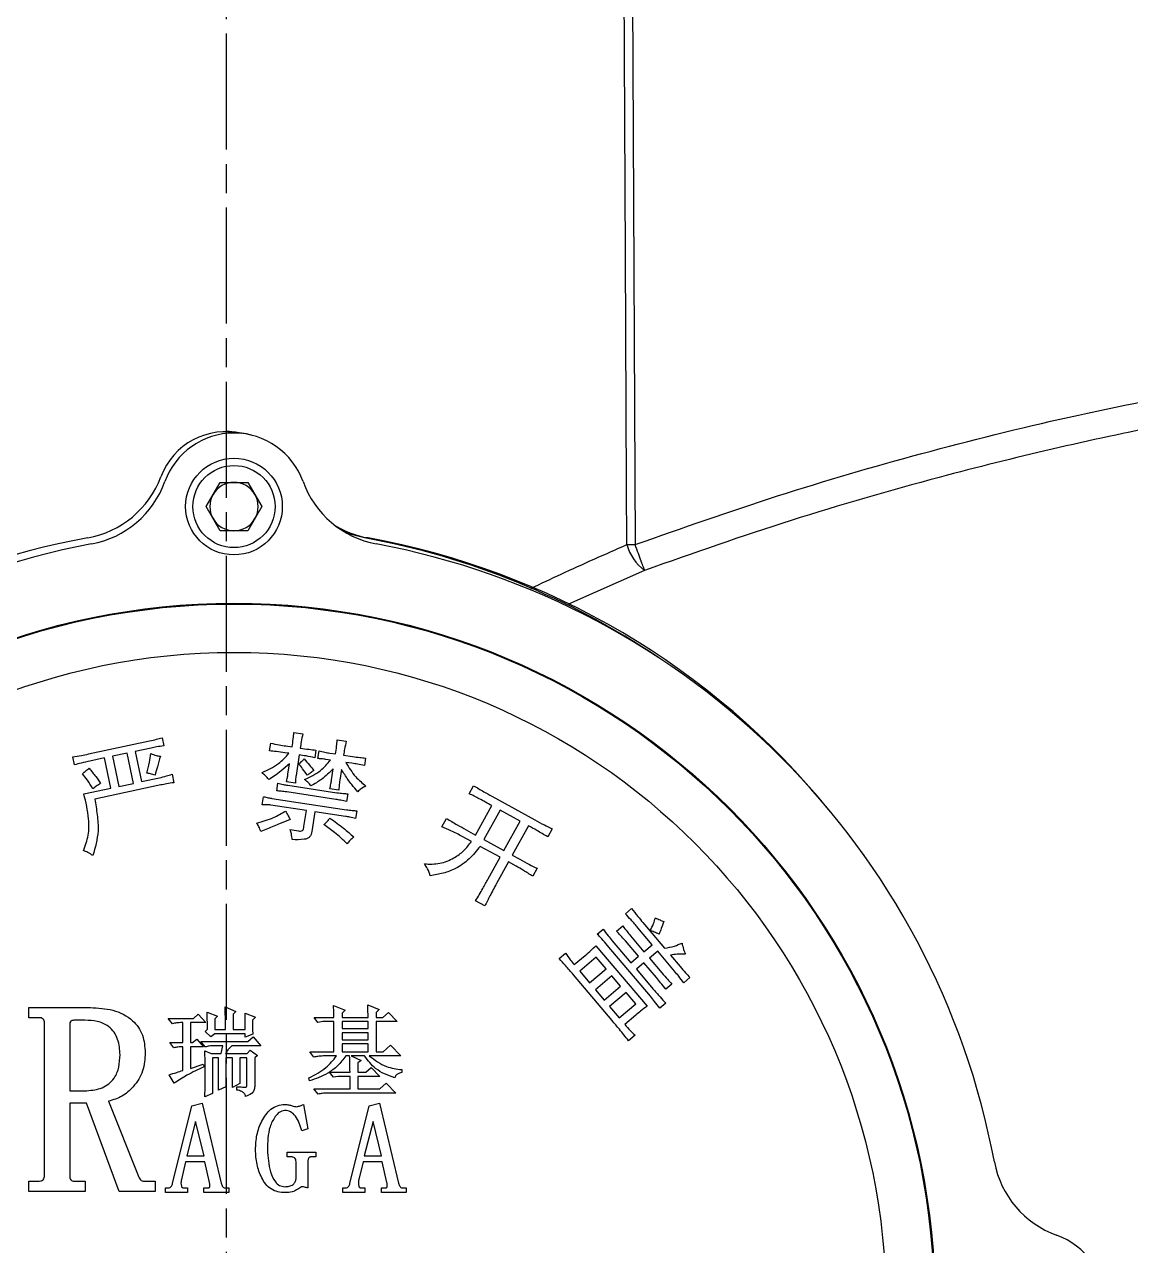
# Model space of a CAD drawing. Header units: millimetres. Extents: x 1756 to 4801, y 514 to 2668.
# Drawn here: x 4013.6 to 4128, y 2252.1 to 2378.4 of the extents above; entities that cross this region are included whole.
import ezdxf

# ---------------------------------------------------------------- set-up
doc = ezdxf.new("R2010")
doc.units = ezdxf.units.MM
doc.linetypes.add('AM_ISO08W050', pattern=[18, 12, -1.5, 3, -1.5])
doc.layers.add('AM_7', color=4, linetype='AM_ISO08W050', lineweight=25)

msp = doc.modelspace()

# ---------------------------------------------------------------- linework, layer by layer
at = {"color": 7, "linetype": 'Continuous', "lineweight": 25}
for p, q in [((4076.403, 2403.293), (4076.78, 2324.639)), ((4034.848, 2336.318), (4034.478, 2336.318)), ((4032.408, 2328.573), (4033.852, 2331.073)), ((4033.852, 2331.073), (4036.738, 2331.073)), ((4036.738, 2331.073), (4038.182, 2328.573)), ((4033.852, 2326.073), (4032.408, 2328.573)), ((4038.182, 2328.573), (4036.738, 2326.073)), ((4036.738, 2326.073), (4033.852, 2326.073)), ((4049.16, 2325.328), (4048.79, 2325.328)), ((4075.922, 2324.639), (4076.78, 2324.639)), ((4077.763, 2321.977), (4069.875, 2318.482)), ((4041.486, 2305.207), (4042.413, 2305.067)), ((4020.238, 2302.986), (4026.575, 2304.334)), ((4026.732, 2303.599), (4025.079, 2303.248)), ((4027.852, 2304.651), (4028.027, 2303.825)), ((4038.97, 2303.311), (4039.09, 2304.1)), ((4040.658, 2303.814), (4041.308, 2303.717)), ((4045.969, 2304.434), (4046.896, 2304.294)), ((4018.797, 2301.863), (4018.622, 2302.69)), ((4021.91, 2302.574), (4020.396, 2302.251)), ((4022.574, 2299.451), (4021.91, 2302.574)), ((4024.253, 2303.071), (4022.737, 2302.749)), ((4022.737, 2302.749), (4023.4, 2299.626)), ((4024.917, 2299.949), (4024.253, 2303.071)), ((4025.079, 2303.248), (4025.743, 2300.125)), ((4040.97, 2303.057), (4040.552, 2303.119)), ((4042.036, 2302.896), (4041.713, 2300.763)), ((4043.77, 2303.391), (4043.65, 2302.603)), ((4043.969, 2302.507), (4044.089, 2303.296)), ((4045.274, 2302.358), (4044.81, 2302.428)), ((4045.194, 2303.081), (4045.796, 2302.989)), ((4046.631, 2302.863), (4047.558, 2302.724)), ((4048.909, 2302.566), (4048.79, 2301.778)), ((4041.041, 2301.956), (4040.173, 2301.232)), ((4040.88, 2300.889), (4041.041, 2301.956)), ((4045.388, 2300.302), (4045.565, 2301.461)), ((4046.407, 2301.379), (4046.237, 2300.267)), ((4047.499, 2302.021), (4046.849, 2302.119)), ((4027.736, 2299.78), (4020.893, 2298.327)), ((4023.4, 2299.626), (4024.917, 2299.949)), ((4025.743, 2300.125), (4027.58, 2300.515)), ((4028.89, 2300.889), (4029.075, 2300.016)), ((4039.717, 2299.168), (4039.837, 2299.957)), ((4041.642, 2299.969), (4040.715, 2300.109)), ((4040.85, 2299.756), (4045.948, 2298.985)), ((4059.626, 2298.878), (4060.079, 2299.701)), ((4019.774, 2298.857), (4022.574, 2299.451)), ((4038.222, 2297.736), (4038.348, 2298.571)), ((4039.222, 2298.39), (4046.917, 2297.226)), ((4045.842, 2298.29), (4040.745, 2299.061)), ((4046.13, 2299.241), (4045.203, 2299.382)), ((4047.067, 2298.864), (4046.948, 2298.075)), ((4061.95, 2298.618), (4066.394, 2296.175)), ((4042.779, 2297.141), (4039.116, 2297.696)), ((4042.526, 2295.473), (4042.779, 2297.141)), ((4047.989, 2297.112), (4047.87, 2296.323)), ((4060.28, 2294.607), (4061.953, 2297.653)), ((4062.818, 2297.179), (4061.144, 2294.132)), ((4064.875, 2296.047), (4062.818, 2297.179)), ((4043.659, 2297.009), (4043.351, 2294.97)), ((4046.811, 2296.531), (4043.659, 2297.009)), ((4056.783, 2295.458), (4057.258, 2296.323)), ((4063.201, 2293.001), (4064.875, 2296.047)), ((4059.292, 2295.15), (4060.28, 2294.607)), ((4065.739, 2295.572), (4064.066, 2292.526)), ((4068.186, 2295.245), (4067.734, 2294.422)), ((4059.853, 2293.93), (4058.907, 2294.449)), ((4062.816, 2292.301), (4060.76, 2293.432)), ((4061.144, 2294.132), (4063.201, 2293.001)), ((4061.595, 2290.08), (4062.816, 2292.301)), ((4064.066, 2292.526), (4064.847, 2292.096)), ((4063.681, 2291.826), (4062.459, 2289.605)), ((4064.462, 2291.396), (4063.681, 2291.826)), ((4066.641, 2291.164), (4066.188, 2290.341)), ((4061.234, 2287.278), (4060.288, 2287.798)), ((4075.776, 2286.463), (4076.415, 2287.003)), ((4072.862, 2284.366), (4073.465, 2284.875)), ((4074.865, 2284.659), (4075.504, 2285.199)), ((4078.543, 2283.262), (4077.074, 2285.002)), ((4077.582, 2285.553), (4079.832, 2282.89)), ((4078.36, 2277.931), (4073.886, 2283.224)), ((4074.419, 2283.675), (4076.341, 2281.401)), ((4077.122, 2282.061), (4075.773, 2283.659)), ((4076.31, 2284.175), (4077.691, 2282.541)), ((4077.691, 2282.541), (4078.543, 2283.262)), ((4068.92, 2281.826), (4069.594, 2282.396)), ((4070.483, 2281.199), (4071.619, 2282.16)), ((4072.759, 2281.964), (4071.054, 2280.523)), ((4072.726, 2283.155), (4078.01, 2276.903)), ((4073.78, 2280.757), (4072.759, 2281.964)), ((4076.341, 2281.401), (4077.122, 2282.061)), ((4079.115, 2282.586), (4078.263, 2281.866)), ((4080.856, 2280.526), (4079.115, 2282.586)), ((4080.432, 2282.179), (4081.425, 2281.006)), ((4072.075, 2279.315), (4073.78, 2280.757)), ((4077.694, 2281.386), (4076.913, 2280.725)), ((4076.913, 2280.725), (4078.623, 2278.702)), ((4078.983, 2279.859), (4077.694, 2281.386)), ((4078.263, 2281.866), (4079.552, 2280.339)), ((4074.388, 2275.425), (4070.394, 2280.15)), ((4071.054, 2280.523), (4072.075, 2279.315)), ((4074.38, 2280.046), (4072.674, 2278.605)), ((4075.281, 2278.981), (4074.38, 2280.046)), ((4082.449, 2279.864), (4081.809, 2279.324)), ((4072.674, 2278.605), (4073.576, 2277.539)), ((4073.576, 2277.539), (4075.281, 2278.981)), ((4075.849, 2278.307), (4074.144, 2276.865)), ((4076.842, 2277.134), (4075.849, 2278.307)), ((4080.577, 2279.195), (4079.938, 2278.655)), ((4045.586, 2276.99), (4046.787, 2276.479)), ((4049.12, 2277.031), (4050.32, 2276.562)), ((4075.137, 2275.692), (4076.842, 2277.134)), ((4079.948, 2277.203), (4079.345, 2276.693)), ((4014.084, 2276.757), (4020.456, 2276.757)), ((4014.084, 2275.716), (4014.084, 2276.757)), ((4014.991, 2275.716), (4014.084, 2275.716)), ((4028.497, 2275.639), (4031.093, 2275.639)), ((4028.925, 2275.091), (4028.497, 2275.639)), ((4031.093, 2275.639), (4031.607, 2276.076)), ((4031.607, 2276.076), (4032.398, 2275.209)), ((4032.508, 2276.274), (4033.589, 2275.883)), ((4033.589, 2275.883), (4033.311, 2275.607)), ((4034.373, 2276.839), (4035.495, 2276.37)), ((4035.495, 2276.37), (4035.216, 2276.064)), ((4035.216, 2276.064), (4035.216, 2274.488)), ((4036.438, 2274.488), (4036.438, 2276.195)), ((4036.438, 2276.195), (4037.519, 2275.762)), ((4037.519, 2275.762), (4037.202, 2275.449)), ((4043.983, 2275.225), (4043.6, 2275.735)), ((4043.6, 2275.735), (4045.626, 2275.735)), ((4046.787, 2276.479), (4046.47, 2276.175)), ((4046.47, 2276.175), (4046.47, 2275.735)), ((4046.47, 2275.735), (4049.159, 2275.735)), ((4050.32, 2276.562), (4050.003, 2276.253)), ((4050.003, 2276.253), (4050.003, 2275.735)), ((4050.003, 2275.735), (4050.684, 2275.735)), ((4050.684, 2275.735), (4051.273, 2276.252)), ((4051.273, 2276.252), (4052.187, 2275.305)), ((4074.144, 2276.865), (4075.137, 2275.692)), ((4076.842, 2275.98), (4075.705, 2275.018)), ((4015.702, 2259.416), (4015.702, 2275.098)), ((4018.305, 2274.862), (4018.305, 2268.168)), ((4019.883, 2275.455), (4018.728, 2275.455)), ((4030.005, 2275.209), (4029.904, 2275.209)), ((4030.005, 2273.146), (4030.005, 2275.209)), ((4032.398, 2275.209), (4030.81, 2275.209)), ((4030.81, 2275.209), (4030.81, 2273.146)), ((4032.308, 2274.277), (4032.547, 2274.517)), ((4033.311, 2275.607), (4033.311, 2274.488)), ((4033.311, 2274.488), (4034.413, 2274.488)), ((4035.216, 2274.488), (4036.438, 2274.488)), ((4044.475, 2275.305), (4043.983, 2275.225)), ((4045.626, 2275.305), (4044.475, 2275.305)), ((4045.626, 2272.187), (4045.626, 2275.305)), ((4046.47, 2275.305), (4046.47, 2274.584)), ((4049.159, 2275.305), (4046.47, 2275.305)), ((4046.47, 2274.584), (4049.159, 2274.584)), ((4049.159, 2274.584), (4049.159, 2275.305)), ((4052.187, 2275.305), (4050.003, 2275.305)), ((4050.003, 2275.305), (4050.003, 2272.187)), ((4029.084, 2272.597), (4028.655, 2273.146)), ((4028.655, 2273.146), (4030.005, 2273.146)), ((4030.81, 2273.146), (4031.014, 2273.146)), ((4031.014, 2273.146), (4031.448, 2273.504)), ((4031.448, 2273.504), (4032.16, 2272.716)), ((4032.299, 2272.693), (4031.872, 2273.242)), ((4031.872, 2273.242), (4036.731, 2273.242)), ((4032.918, 2273.741), (4032.308, 2274.277)), ((4033.306, 2274.058), (4032.918, 2273.741)), ((4036.438, 2274.058), (4033.306, 2274.058)), ((4036.438, 2273.7), (4036.438, 2274.058)), ((4037.242, 2273.998), (4036.438, 2273.7)), ((4036.731, 2273.242), (4037.289, 2273.718)), ((4037.289, 2273.718), (4038.075, 2272.812)), ((4046.47, 2274.154), (4046.47, 2273.433)), ((4049.159, 2274.154), (4046.47, 2274.154)), ((4046.47, 2273.433), (4049.159, 2273.433)), ((4049.159, 2273.433), (4049.159, 2274.154)), ((4076.767, 2273.905), (4076.093, 2273.335)), ((4030.005, 2270.26), (4030.005, 2272.715)), ((4032.16, 2272.716), (4030.81, 2272.716)), ((4030.81, 2272.716), (4030.81, 2270.446)), ((4032.308, 2271.05), (4032.269, 2272.272)), ((4032.269, 2272.272), (4032.948, 2271.995)), ((4032.948, 2271.995), (4033.953, 2271.995)), ((4034.135, 2272.812), (4033.278, 2272.812)), ((4033.953, 2271.995), (4034.135, 2272.812)), ((4034.422, 2271.995), (4036.646, 2271.995)), ((4038.075, 2272.812), (4035.076, 2272.812)), ((4036.646, 2271.995), (4036.977, 2272.352)), ((4036.977, 2272.352), (4037.719, 2271.82)), ((4043.553, 2271.637), (4043.124, 2272.187)), ((4043.124, 2272.187), (4045.626, 2272.187)), ((4046.47, 2273.003), (4046.47, 2272.187)), ((4049.159, 2273.003), (4046.47, 2273.003)), ((4046.47, 2272.187), (4049.159, 2272.187)), ((4049.159, 2272.187), (4049.159, 2273.003)), ((4050.003, 2272.187), (4050.723, 2272.187)), ((4050.723, 2272.187), (4051.472, 2272.861)), ((4051.472, 2272.861), (4052.544, 2271.757)), ((4030.81, 2270.446), (4032.121, 2270.922)), ((4032.121, 2270.922), (4032.199, 2270.638)), ((4032.308, 2268.559), (4032.308, 2271.05)), ((4033.699, 2271.565), (4033.072, 2271.565)), ((4033.072, 2271.565), (4033.072, 2267.885)), ((4033.699, 2268.23), (4033.699, 2271.565)), ((4035.128, 2271.565), (4034.463, 2271.565)), ((4034.463, 2271.565), (4034.463, 2268.574)), ((4035.128, 2268.507), (4035.128, 2271.565)), ((4036.637, 2271.565), (4035.892, 2271.565)), ((4035.892, 2271.565), (4035.892, 2268.898)), ((4036.637, 2268.679), (4036.637, 2271.565)), ((4037.719, 2271.82), (4037.44, 2271.564)), ((4037.44, 2271.564), (4037.44, 2268.589)), ((4045.903, 2271.757), (4044.531, 2271.757)), ((4047.256, 2271.757), (4046.847, 2271.757)), ((4048.798, 2271.757), (4047.408, 2271.757)), ((4047.408, 2271.757), (4048.455, 2271.3)), ((4048.455, 2271.3), (4048.097, 2271.03)), ((4048.097, 2271.03), (4048.097, 2270.077)), ((4052.544, 2271.757), (4049.288, 2271.757)), ((4029.117, 2268.945), (4028.576, 2269.814)), ((4043.114, 2269.175), (4043.045, 2269.481)), ((4045.571, 2269.568), (4045.189, 2270.077)), ((4045.189, 2270.077), (4047.294, 2270.077)), ((4046.064, 2269.647), (4045.571, 2269.568)), ((4047.294, 2269.647), (4046.064, 2269.647)), ((4047.294, 2268.351), (4047.294, 2269.647)), ((4048.097, 2270.077), (4048.937, 2270.077)), ((4050.361, 2269.647), (4048.097, 2269.647)), ((4048.097, 2269.647), (4048.097, 2268.351)), ((4048.937, 2270.077), (4049.487, 2270.554)), ((4049.487, 2270.554), (4050.361, 2269.647)), ((4052.664, 2270.342), (4052.664, 2270.041)), ((4018.305, 2268.168), (4020.094, 2268.168)), ((4032.269, 2267.538), (4032.308, 2268.559)), ((4034.463, 2268.574), (4033.699, 2268.23)), ((4035.892, 2268.898), (4035.128, 2268.507)), ((4035.605, 2268.237), (4035.605, 2268.574)), ((4043.989, 2267.803), (4043.562, 2268.351)), ((4043.562, 2268.351), (4047.294, 2268.351)), ((4048.097, 2268.351), (4050.367, 2268.351)), ((4050.367, 2268.351), (4051.035, 2268.948)), ((4051.035, 2268.948), (4052.028, 2267.921)), ((4020.029, 2266.866), (4018.305, 2266.866)), ((4018.305, 2266.866), (4018.305, 2259.396)), ((4023.433, 2257.757), (4020.029, 2266.866)), ((4022.315, 2267.074), (4025.381, 2259.392)), ((4030.941, 2266.591), (4032.01, 2266.866)), ((4032.01, 2266.866), (4033.981, 2258.593)), ((4033.072, 2267.885), (4032.269, 2267.538)), ((4052.028, 2267.921), (4044.967, 2267.921)), ((4049.283, 2266.591), (4050.353, 2266.866)), ((4050.353, 2266.866), (4052.323, 2258.593)), ((4028.938, 2258.579), (4030.941, 2266.591)), ((4042.47, 2266.743), (4042.942, 2264.229)), ((4047.28, 2258.579), (4049.283, 2266.591)), ((4031.332, 2264.978), (4030.429, 2261.442)), ((4032.195, 2261.442), (4031.332, 2264.978)), ((4049.674, 2264.978), (4048.771, 2261.442)), ((4050.538, 2261.442), (4049.674, 2264.978)), ((4042.942, 2264.229), (4042.31, 2264.031)), ((4040.79, 2261.318), (4040.79, 2261.812)), ((4040.79, 2261.812), (4043.759, 2261.812)), ((4043.759, 2261.812), (4043.759, 2261.318)), ((4030.296, 2260.825), (4029.86, 2258.997)), ((4032.27, 2260.825), (4030.296, 2260.825)), ((4030.429, 2261.442), (4032.195, 2261.442)), ((4032.758, 2258.685), (4032.27, 2260.825)), ((4041.22, 2261.318), (4040.79, 2261.318)), ((4041.709, 2259.067), (4041.709, 2260.818)), ((4042.942, 2260.864), (4042.942, 2258.113)), ((4043.759, 2261.318), (4043.256, 2261.318)), ((4048.638, 2260.825), (4048.203, 2258.997)), ((4050.613, 2260.825), (4048.638, 2260.825)), ((4048.771, 2261.442), (4050.538, 2261.442)), ((4051.1, 2258.685), (4050.613, 2260.825)), ((4014.084, 2257.757), (4014.084, 2258.798)), ((4014.084, 2258.798), (4014.991, 2258.798)), ((4018.752, 2258.798), (4019.92, 2258.798)), ((4019.92, 2258.798), (4019.92, 2257.757)), ((4025.987, 2258.798), (4027.154, 2258.798)), ((4027.154, 2258.798), (4027.154, 2257.757)), ((4028.223, 2257.62), (4028.223, 2258.113)), ((4028.223, 2258.113), (4028.498, 2258.113)), ((4030.082, 2258.113), (4030.481, 2258.113)), ((4030.481, 2258.113), (4030.481, 2257.62)), ((4032.193, 2257.62), (4032.193, 2258.113)), ((4032.193, 2258.113), (4032.521, 2258.113)), ((4034.358, 2258.113), (4034.757, 2258.113)), ((4034.757, 2258.113), (4034.757, 2257.62)), ((4046.565, 2257.62), (4046.565, 2258.113)), ((4046.565, 2258.113), (4046.841, 2258.113)), ((4048.424, 2258.113), (4048.823, 2258.113)), ((4048.823, 2258.113), (4048.823, 2257.62)), ((4050.536, 2257.62), (4050.536, 2258.113)), ((4050.536, 2258.113), (4050.863, 2258.113)), ((4052.701, 2258.113), (4053.1, 2258.113)), ((4053.1, 2258.113), (4053.1, 2257.62)), ((4019.92, 2257.757), (4014.084, 2257.757)), ((4027.154, 2257.757), (4023.433, 2257.757)), ((4030.481, 2257.62), (4028.223, 2257.62)), ((4034.757, 2257.62), (4032.193, 2257.62)), ((4048.823, 2257.62), (4046.565, 2257.62)), ((4053.1, 2257.62), (4050.536, 2257.62))]:
    msp.add_line(p, q, dxfattribs=at)
at = {"color": 7, "linetype": 'Continuous', "lineweight": 25, "flags": 128}
for points in [[(4075.922, 2324.639), (4075.893, 2330.635), (4075.776, 2354.621), (4075.537, 2403.293)], [(4037.117, 2335.952), (4036.576, 2336.108), (4034.848, 2336.318)], [(4048.79, 2325.328), (4047.54, 2325.639), (4046.8, 2325.908)]]:
    msp.add_lwpolyline(points, dxfattribs=at)
at = {"color": 7, "linetype": 'Continuous', "lineweight": 25}
for centre, radius in [((4035.295, 2328.573), 5), ((4035.295, 2328.573), 4.25), ((4035.295, 2246.073), 72.5), ((4035.295, 2246.073), 72.418), ((4035.295, 2246.073), 67.42)]:
    msp.add_circle(centre, radius, dxfattribs=at)
for centre, radius, start, end in [((4130.349, 2385.246), 61.716, 326.45296, 119.33475), ((4034.478, 2329.119), 7.2, 76.79291, 159.41516), ((4035.295, 2328.573), 7.6, 19.80619, 160.19381), ((4018.377, 2335.166), 10, 280.3071, 339.41472), ((4018.736, 2334.537), 10, 280.6021, 340.19381), ((4035.295, 2328.573), 2.5, 90, 150), ((4035.295, 2328.573), 2.5, 30, 90), ((4051.854, 2334.537), 10, 199.80619, 259.3979), ((4035.295, 2328.573), 2.5, 150, 210), ((4035.295, 2328.573), 2.5, 330, 30), ((4035.295, 2328.573), 2.5, 210, 270), ((4035.295, 2328.573), 2.5, 270, 330), ((4050.949, 2335.166), 9.999, 238.32212, 259.69341), ((4034.48, 2246.62), 79.998, 100.30733, 169.69513), ((4034.478, 2246.624), 79.995, 55.99561, 79.6934), ((4034.847, 2246.623), 79.996, 39.25552, 79.69324), ((4035.295, 2246.073), 80, 100.6021, 169.3979), ((4035.295, 2246.073), 80, 10.6021, 79.3979), ((4080.743, 2326.004), 5.01, 195.8129, 233.49808), ((4123.759, 2262.632), 10, 190.6021, 250.19381), ((4117.795, 2246.073), 7.6, 289.80619, 70.19381)]:
    msp.add_arc(centre, radius, start, end, dxfattribs=at)
for points, knots in [([(4076.78, 2324.639), (4081.674, 2326.362), (4091.462, 2329.807), (4106.45, 2334.162), (4121.626, 2337.97), (4131.891, 2339.951), (4137.024, 2340.941)], [0, 0, 0, 0, 0.24906391, 0.49812915, 0.74906425, 1, 1, 1, 1]), ([(4137.523, 2338.132), (4135.557, 2337.768), (4129.656, 2336.674), (4119.873, 2334.564), (4106.942, 2331.335), (4092.85, 2327.271), (4082.795, 2323.743), (4077.763, 2321.977)], [0, 0, 0, 0, 0.0968115, 0.2904543, 0.4843107, 0.7418988, 1, 1, 1, 1]), ([(4066.005, 2320.112), (4067.047, 2320.607), (4070.358, 2322.183), (4073.66, 2323.64), (4075.922, 2324.639)], [0, 0, 0, 0, 0.3147731, 1, 1, 1, 1]), ([(4041.308, 2303.717), (4041.348, 2303.994), (4041.421, 2304.489), (4041.466, 2304.988), (4041.486, 2305.207)], [0, 0, 0, 0, 0.5600137, 1, 1, 1, 1]), ([(4042.413, 2305.067), (4042.356, 2304.792), (4042.252, 2304.303), (4042.175, 2303.808), (4042.141, 2303.59)], [0, 0, 0, 0, 0.5599779, 1, 1, 1, 1]), ([(4026.575, 2304.334), (4026.815, 2304.388), (4027.243, 2304.483), (4027.666, 2304.6), (4027.852, 2304.651)], [0, 0, 0, 0, 0.55999831, 1, 1, 1, 1]), ([(4028.027, 2303.825), (4027.784, 2303.79), (4027.35, 2303.728), (4026.921, 2303.639), (4026.732, 2303.599)], [0, 0, 0, 0, 0.5599758, 1, 1, 1, 1]), ([(4039.09, 2304.1), (4039.382, 2304.041), (4039.902, 2303.936), (4040.427, 2303.851), (4040.658, 2303.814)], [0, 0, 0, 0, 0.5599955, 1, 1, 1, 1]), ([(4042.141, 2303.59), (4042.444, 2303.547), (4042.986, 2303.47), (4043.53, 2303.415), (4043.77, 2303.391)], [0, 0, 0, 0, 0.5599897, 1, 1, 1, 1]), ([(4045.796, 2302.989), (4045.836, 2303.258), (4045.909, 2303.738), (4045.951, 2304.221), (4045.969, 2304.434)], [0, 0, 0, 0, 0.5600298, 1, 1, 1, 1]), ([(4046.896, 2304.294), (4046.839, 2304.028), (4046.737, 2303.553), (4046.663, 2303.074), (4046.631, 2302.863)], [0, 0, 0, 0, 0.5599857, 1, 1, 1, 1]), ([(4018.622, 2302.69), (4018.924, 2302.739), (4019.465, 2302.827), (4020.002, 2302.937), (4020.238, 2302.986)], [0, 0, 0, 0, 0.5599894, 1, 1, 1, 1]), ([(4020.396, 2302.251), (4020.096, 2302.184), (4019.56, 2302.065), (4019.03, 2301.925), (4018.797, 2301.863)], [0, 0, 0, 0, 0.559993, 1, 1, 1, 1]), ([(4026.273, 2301.005), (4026.374, 2301.377), (4026.555, 2302.041), (4026.662, 2302.72), (4026.71, 2303.019)], [0, 0, 0, 0, 0.5600242, 1, 1, 1, 1]), ([(4026.71, 2303.019), (4026.886, 2302.949), (4027.2, 2302.824), (4027.534, 2302.769), (4027.68, 2302.745)], [0, 0, 0, 0, 0.5600845, 1, 1, 1, 1]), ([(4027.68, 2302.745), (4027.58, 2302.383), (4027.4, 2301.735), (4027.216, 2301.089), (4027.134, 2300.804)], [0, 0, 0, 0, 0.5599853, 1, 1, 1, 1]), ([(4038.203, 2301.057), (4038.794, 2301.329), (4039.852, 2301.815), (4040.628, 2302.677), (4040.97, 2303.057)], [0, 0, 0, 0, 0.5595214, 1, 1, 1, 1]), ([(4040.552, 2303.119), (4040.258, 2303.161), (4039.732, 2303.235), (4039.203, 2303.288), (4038.97, 2303.311)], [0, 0, 0, 0, 0.55999975, 1, 1, 1, 1]), ([(4041.989, 2301.955), (4042.104, 2302.042), (4042.309, 2302.198), (4042.472, 2302.399), (4042.543, 2302.487)], [0, 0, 0, 0, 0.56016888, 1, 1, 1, 1]), ([(4043.65, 2302.603), (4043.35, 2302.664), (4042.814, 2302.772), (4042.273, 2302.858), (4042.036, 2302.896)], [0, 0, 0, 0, 0.5599864, 1, 1, 1, 1]), ([(4042.543, 2302.487), (4042.734, 2302.266), (4043.075, 2301.873), (4043.404, 2301.469), (4043.548, 2301.291)], [0, 0, 0, 0, 0.5599942, 1, 1, 1, 1]), ([(4042.599, 2300.345), (4043.178, 2300.619), (4044.212, 2301.108), (4044.949, 2301.976), (4045.274, 2302.358)], [0, 0, 0, 0, 0.5600574, 1, 1, 1, 1]), ([(4044.81, 2302.428), (4044.653, 2302.448), (4044.374, 2302.485), (4044.093, 2302.501), (4043.969, 2302.507)], [0, 0, 0, 0, 0.55997173, 1, 1, 1, 1]), ([(4044.089, 2303.296), (4044.294, 2303.249), (4044.66, 2303.166), (4045.031, 2303.107), (4045.194, 2303.081)], [0, 0, 0, 0, 0.5599797, 1, 1, 1, 1]), ([(4047.558, 2302.724), (4047.809, 2302.689), (4048.259, 2302.626), (4048.71, 2302.584), (4048.909, 2302.566)], [0, 0, 0, 0, 0.55998218, 1, 1, 1, 1]), ([(4019.62, 2300.934), (4019.746, 2301.045), (4019.973, 2301.243), (4020.208, 2301.431), (4020.311, 2301.513)], [0, 0, 0, 0, 0.55996805, 1, 1, 1, 1]), ([(4020.715, 2299.391), (4020.532, 2299.694), (4020.206, 2300.237), (4019.799, 2300.721), (4019.62, 2300.934)], [0, 0, 0, 0, 0.5598947, 1, 1, 1, 1]), ([(4020.311, 2301.513), (4020.546, 2301.229), (4020.965, 2300.72), (4021.342, 2300.181), (4021.508, 2299.943)], [0, 0, 0, 0, 0.5600485, 1, 1, 1, 1]), ([(4027.134, 2300.804), (4026.977, 2300.854), (4026.695, 2300.944), (4026.402, 2300.987), (4026.273, 2301.005)], [0, 0, 0, 0, 0.5597872, 1, 1, 1, 1]), ([(4038.899, 2300.336), (4038.774, 2300.475), (4038.55, 2300.723), (4038.309, 2300.955), (4038.203, 2301.057)], [0, 0, 0, 0, 0.5599825, 1, 1, 1, 1]), ([(4040.173, 2301.232), (4039.942, 2301.056), (4039.529, 2300.74), (4039.092, 2300.46), (4038.899, 2300.336)], [0, 0, 0, 0, 0.5599289, 1, 1, 1, 1]), ([(4042.853, 2300.78), (4042.707, 2301.01), (4042.445, 2301.422), (4042.128, 2301.792), (4041.989, 2301.955)], [0, 0, 0, 0, 0.5599989, 1, 1, 1, 1]), ([(4043.548, 2301.291), (4043.423, 2301.189), (4043.2, 2301.007), (4042.959, 2300.849), (4042.853, 2300.78)], [0, 0, 0, 0, 0.55991482, 1, 1, 1, 1]), ([(4045.565, 2301.461), (4045.175, 2301.074), (4044.477, 2300.384), (4043.629, 2299.892), (4043.255, 2299.676)], [0, 0, 0, 0, 0.55964764, 1, 1, 1, 1]), ([(4048.098, 2299.087), (4047.882, 2299.328), (4047.526, 2299.725), (4047.092, 2300.327), (4046.743, 2300.849), (4046.519, 2301.203), (4046.407, 2301.379)], [0, 0, 0, 0, 0.33995851, 0.55995991, 0.77998867, 1, 1, 1, 1]), ([(4046.849, 2302.119), (4047.167, 2301.597), (4047.734, 2300.666), (4048.574, 2299.974), (4048.944, 2299.669)], [0, 0, 0, 0, 0.56007499, 1, 1, 1, 1]), ([(4048.79, 2301.778), (4048.55, 2301.83), (4048.122, 2301.922), (4047.689, 2301.99), (4047.499, 2302.021)], [0, 0, 0, 0, 0.5599806, 1, 1, 1, 1]), ([(4021.508, 2299.943), (4021.354, 2299.849), (4021.078, 2299.681), (4020.826, 2299.479), (4020.715, 2299.391)], [0, 0, 0, 0, 0.5602117, 1, 1, 1, 1]), ([(4027.58, 2300.515), (4027.825, 2300.581), (4028.264, 2300.7), (4028.698, 2300.831), (4028.89, 2300.889)], [0, 0, 0, 0, 0.560014, 1, 1, 1, 1]), ([(4029.075, 2300.016), (4028.824, 2299.98), (4028.375, 2299.916), (4027.931, 2299.822), (4027.736, 2299.78)], [0, 0, 0, 0, 0.5599089, 1, 1, 1, 1]), ([(4039.837, 2299.957), (4040.025, 2299.913), (4040.361, 2299.836), (4040.701, 2299.78), (4040.85, 2299.756)], [0, 0, 0, 0, 0.560003, 1, 1, 1, 1]), ([(4040.715, 2300.109), (4040.754, 2300.253), (4040.823, 2300.51), (4040.862, 2300.773), (4040.88, 2300.889)], [0, 0, 0, 0, 0.5598085, 1, 1, 1, 1]), ([(4041.713, 2300.763), (4041.694, 2300.615), (4041.66, 2300.351), (4041.648, 2300.086), (4041.642, 2299.969)], [0, 0, 0, 0, 0.5599464, 1, 1, 1, 1]), ([(4043.255, 2299.676), (4043.151, 2299.819), (4042.965, 2300.075), (4042.711, 2300.262), (4042.599, 2300.345)], [0, 0, 0, 0, 0.55966, 1, 1, 1, 1]), ([(4045.203, 2299.382), (4045.243, 2299.552), (4045.315, 2299.857), (4045.366, 2300.166), (4045.388, 2300.302)], [0, 0, 0, 0, 0.5600181, 1, 1, 1, 1]), ([(4046.237, 2300.267), (4046.213, 2300.076), (4046.171, 2299.735), (4046.142, 2299.392), (4046.13, 2299.241)], [0, 0, 0, 0, 0.559987, 1, 1, 1, 1]), ([(4048.944, 2299.669), (4048.769, 2299.585), (4048.456, 2299.434), (4048.208, 2299.193), (4048.098, 2299.087)], [0, 0, 0, 0, 0.5605166, 1, 1, 1, 1]), ([(4060.079, 2299.701), (4060.425, 2299.495), (4061.044, 2299.126), (4061.673, 2298.773), (4061.95, 2298.618)], [0, 0, 0, 0, 0.5600034, 1, 1, 1, 1]), ([(4019.724, 2292.99), (4019.918, 2293.518), (4020.307, 2294.572), (4020.317, 2296.602), (4019.98, 2298.001), (4019.774, 2298.857)], [0, 0, 0, 0, 0.2799991, 0.559617, 1, 1, 1, 1]), ([(4038.348, 2298.571), (4038.51, 2298.531), (4038.799, 2298.46), (4039.092, 2298.412), (4039.222, 2298.39)], [0, 0, 0, 0, 0.55997056, 1, 1, 1, 1]), ([(4040.745, 2299.061), (4040.553, 2299.085), (4040.211, 2299.127), (4039.868, 2299.156), (4039.717, 2299.168)], [0, 0, 0, 0, 0.5599735, 1, 1, 1, 1]), ([(4045.948, 2298.985), (4046.156, 2298.957), (4046.529, 2298.909), (4046.903, 2298.877), (4047.067, 2298.864)], [0, 0, 0, 0, 0.5599806, 1, 1, 1, 1]), ([(4061.953, 2297.653), (4061.522, 2297.888), (4060.752, 2298.306), (4059.97, 2298.703), (4059.626, 2298.878)], [0, 0, 0, 0, 0.5599997, 1, 1, 1, 1]), ([(4020.893, 2298.327), (4020.987, 2297.781), (4021.175, 2296.691), (4021.337, 2294.7), (4020.939, 2293.32), (4020.696, 2292.477)], [0, 0, 0, 0, 0.2805563, 0.5609044, 1, 1, 1, 1]), ([(4039.116, 2297.696), (4038.949, 2297.715), (4038.652, 2297.749), (4038.353, 2297.74), (4038.222, 2297.736)], [0, 0, 0, 0, 0.5598979, 1, 1, 1, 1]), ([(4046.948, 2298.075), (4046.742, 2298.119), (4046.375, 2298.198), (4046.005, 2298.262), (4045.842, 2298.29)], [0, 0, 0, 0, 0.56001473, 1, 1, 1, 1]), ([(4046.917, 2297.226), (4047.116, 2297.199), (4047.473, 2297.152), (4047.831, 2297.124), (4047.989, 2297.112)], [0, 0, 0, 0, 0.5599763, 1, 1, 1, 1]), ([(4037.65, 2295.831), (4038.237, 2295.998), (4039.284, 2296.295), (4040.224, 2296.844), (4040.637, 2297.086)], [0, 0, 0, 0, 0.5597075, 1, 1, 1, 1]), ([(4041.121, 2296.207), (4040.773, 2296.074), (4040.201, 2295.855), (4039.419, 2295.516), (4038.752, 2295.239), (4038.309, 2295.053), (4038.087, 2294.96)], [0, 0, 0, 0, 0.3399813, 0.5599883, 0.7799939, 1, 1, 1, 1]), ([(4040.637, 2297.086), (4040.724, 2296.92), (4040.879, 2296.623), (4041.047, 2296.334), (4041.121, 2296.207)], [0, 0, 0, 0, 0.5599884, 1, 1, 1, 1]), ([(4044.596, 2295.68), (4044.718, 2295.799), (4044.936, 2296.012), (4045.132, 2296.244), (4045.219, 2296.346)], [0, 0, 0, 0, 0.5600418, 1, 1, 1, 1]), ([(4045.219, 2296.346), (4045.698, 2296.01), (4046.553, 2295.41), (4047.333, 2294.715), (4047.676, 2294.409)], [0, 0, 0, 0, 0.5600623, 1, 1, 1, 1]), ([(4047.87, 2296.323), (4047.673, 2296.368), (4047.322, 2296.449), (4046.967, 2296.506), (4046.811, 2296.531)], [0, 0, 0, 0, 0.5599773, 1, 1, 1, 1]), ([(4057.258, 2296.323), (4057.635, 2296.099), (4058.308, 2295.699), (4058.991, 2295.317), (4059.292, 2295.15)], [0, 0, 0, 0, 0.559995, 1, 1, 1, 1]), ([(4066.394, 2296.175), (4066.726, 2295.996), (4067.318, 2295.676), (4067.921, 2295.377), (4068.186, 2295.245)], [0, 0, 0, 0, 0.5599966, 1, 1, 1, 1]), ([(4038.087, 2294.96), (4038.018, 2295.129), (4037.895, 2295.431), (4037.725, 2295.709), (4037.65, 2295.831)], [0, 0, 0, 0, 0.5599499, 1, 1, 1, 1]), ([(4041.105, 2295.166), (4041.39, 2295.116), (4041.746, 2295.053), (4042.169, 2294.992), (4042.399, 2295.048), (4042.487, 2295.263), (4042.513, 2295.403), (4042.526, 2295.473)], [0, 0, 0, 0, 0.5019435, 0.6274199, 0.7496847, 0.8745003, 1, 1, 1, 1]), ([(4041.329, 2294.137), (4041.301, 2294.332), (4041.251, 2294.68), (4041.15, 2295.018), (4041.105, 2295.166)], [0, 0, 0, 0, 0.5599733, 1, 1, 1, 1]), ([(4043.351, 2294.97), (4043.33, 2294.869), (4043.287, 2294.668), (4043.127, 2294.396), (4042.864, 2294.218), (4042.255, 2294.096), (4041.74, 2294.119), (4041.329, 2294.137)], [0, 0, 0, 0, 0.1251077, 0.2499091, 0.3745277, 0.4995946, 1, 1, 1, 1]), ([(4047, 2293.705), (4046.576, 2294.104), (4045.819, 2294.817), (4044.97, 2295.417), (4044.596, 2295.68)], [0, 0, 0, 0, 0.55974457, 1, 1, 1, 1]), ([(4058.907, 2294.449), (4058.519, 2294.656), (4057.827, 2295.025), (4057.102, 2295.326), (4056.783, 2295.458)], [0, 0, 0, 0, 0.5599898, 1, 1, 1, 1]), ([(4067.734, 2294.422), (4067.365, 2294.642), (4066.706, 2295.037), (4066.035, 2295.409), (4065.739, 2295.572)], [0, 0, 0, 0, 0.5599937, 1, 1, 1, 1]), ([(4047.676, 2294.409), (4047.537, 2294.289), (4047.29, 2294.076), (4047.088, 2293.818), (4047, 2293.705)], [0, 0, 0, 0, 0.5600583, 1, 1, 1, 1]), ([(4054.993, 2291.62), (4055.525, 2291.601), (4056.588, 2291.565), (4057.979, 2292.142), (4059.087, 2292.943), (4059.598, 2293.601), (4059.853, 2293.93)], [0, 0, 0, 0, 0.2797566, 0.5595632, 0.7799118, 1, 1, 1, 1]), ([(4060.76, 2293.432), (4060.395, 2292.984), (4059.666, 2292.087), (4058.347, 2291.118), (4056.934, 2290.631), (4056.042, 2290.462), (4055.596, 2290.378)], [0, 0, 0, 0, 0.2802138, 0.559818, 0.7797198, 1, 1, 1, 1]), ([(4020.696, 2292.477), (4020.527, 2292.598), (4020.226, 2292.813), (4019.877, 2292.936), (4019.724, 2292.99)], [0, 0, 0, 0, 0.5607282, 1, 1, 1, 1]), ([(4064.847, 2292.096), (4065.179, 2291.917), (4065.772, 2291.597), (4066.375, 2291.297), (4066.641, 2291.164)], [0, 0, 0, 0, 0.5599959, 1, 1, 1, 1]), ([(4055.596, 2290.378), (4055.513, 2290.624), (4055.366, 2291.065), (4055.107, 2291.45), (4054.993, 2291.62)], [0, 0, 0, 0, 0.5595472, 1, 1, 1, 1]), ([(4066.188, 2290.341), (4065.872, 2290.548), (4065.308, 2290.918), (4064.721, 2291.25), (4064.462, 2291.396)], [0, 0, 0, 0, 0.5599952, 1, 1, 1, 1]), ([(4060.288, 2287.798), (4060.537, 2288.221), (4060.98, 2288.977), (4061.407, 2289.743), (4061.595, 2290.08)], [0, 0, 0, 0, 0.5599996, 1, 1, 1, 1]), ([(4062.459, 2289.605), (4062.226, 2289.173), (4061.809, 2288.402), (4061.41, 2287.621), (4061.234, 2287.278)], [0, 0, 0, 0, 0.55999742, 1, 1, 1, 1]), ([(4076.415, 2287.003), (4076.628, 2286.728), (4077.007, 2286.237), (4077.406, 2285.762), (4077.582, 2285.553)], [0, 0, 0, 0, 0.5599979, 1, 1, 1, 1]), ([(4077.074, 2285.002), (4076.837, 2285.28), (4076.415, 2285.776), (4075.971, 2286.253), (4075.776, 2286.463)], [0, 0, 0, 0, 0.5600062, 1, 1, 1, 1]), ([(4078.337, 2284.73), (4078.461, 2284.965), (4078.682, 2285.384), (4078.817, 2285.838), (4078.876, 2286.038)], [0, 0, 0, 0, 0.5599288, 1, 1, 1, 1]), ([(4078.876, 2286.038), (4079.034, 2285.964), (4079.316, 2285.83), (4079.607, 2285.718), (4079.735, 2285.669)], [0, 0, 0, 0, 0.5600131, 1, 1, 1, 1]), ([(4073.465, 2284.875), (4073.638, 2284.647), (4073.947, 2284.239), (4074.275, 2283.847), (4074.419, 2283.675)], [0, 0, 0, 0, 0.5599861, 1, 1, 1, 1]), ([(4075.773, 2283.659), (4075.607, 2283.849), (4075.311, 2284.188), (4075.001, 2284.515), (4074.865, 2284.659)], [0, 0, 0, 0, 0.5599925, 1, 1, 1, 1]), ([(4075.504, 2285.199), (4075.651, 2285.005), (4075.913, 2284.659), (4076.188, 2284.323), (4076.31, 2284.175)], [0, 0, 0, 0, 0.5600043, 1, 1, 1, 1]), ([(4079.262, 2284.356), (4079.091, 2284.429), (4078.785, 2284.56), (4078.474, 2284.678), (4078.337, 2284.73)], [0, 0, 0, 0, 0.5599904, 1, 1, 1, 1]), ([(4079.735, 2285.669), (4079.649, 2285.423), (4079.494, 2284.984), (4079.333, 2284.548), (4079.262, 2284.356)], [0, 0, 0, 0, 0.56000068, 1, 1, 1, 1]), ([(4073.886, 2283.224), (4073.699, 2283.441), (4073.366, 2283.829), (4073.016, 2284.202), (4072.862, 2284.366)], [0, 0, 0, 0, 0.5599882, 1, 1, 1, 1]), ([(4079.832, 2282.89), (4080.178, 2282.955), (4080.796, 2283.072), (4081.372, 2283.322), (4081.626, 2283.432)], [0, 0, 0, 0, 0.5595792, 1, 1, 1, 1]), ([(4081.626, 2283.432), (4081.67, 2283.209), (4081.748, 2282.81), (4081.917, 2282.441), (4081.991, 2282.278)], [0, 0, 0, 0, 0.5596888, 1, 1, 1, 1]), ([(4069.594, 2282.396), (4069.75, 2282.165), (4070.028, 2281.752), (4070.344, 2281.368), (4070.483, 2281.199)], [0, 0, 0, 0, 0.5599432, 1, 1, 1, 1]), ([(4071.619, 2282.16), (4071.83, 2282.341), (4072.207, 2282.664), (4072.568, 2283.005), (4072.726, 2283.155)], [0, 0, 0, 0, 0.559995, 1, 1, 1, 1]), ([(4081.991, 2282.278), (4081.699, 2282.288), (4081.175, 2282.305), (4080.659, 2282.218), (4080.432, 2282.179)], [0, 0, 0, 0, 0.5589371, 1, 1, 1, 1]), ([(4070.394, 2280.15), (4070.125, 2280.468), (4069.643, 2281.035), (4069.141, 2281.584), (4068.92, 2281.826)], [0, 0, 0, 0, 0.5599985, 1, 1, 1, 1]), ([(4081.425, 2281.006), (4081.611, 2280.789), (4081.944, 2280.401), (4082.295, 2280.028), (4082.449, 2279.864)], [0, 0, 0, 0, 0.5599848, 1, 1, 1, 1]), ([(4079.938, 2278.655), (4079.764, 2278.883), (4079.454, 2279.291), (4079.127, 2279.686), (4078.983, 2279.859)], [0, 0, 0, 0, 0.5599956, 1, 1, 1, 1]), ([(4079.552, 2280.339), (4079.739, 2280.122), (4080.075, 2279.735), (4080.424, 2279.36), (4080.577, 2279.195)], [0, 0, 0, 0, 0.5599967, 1, 1, 1, 1]), ([(4081.809, 2279.324), (4081.637, 2279.552), (4081.328, 2279.96), (4081.001, 2280.353), (4080.856, 2280.526)], [0, 0, 0, 0, 0.55998737, 1, 1, 1, 1]), ([(4078.623, 2278.702), (4078.866, 2278.418), (4079.301, 2277.912), (4079.751, 2277.42), (4079.948, 2277.203)], [0, 0, 0, 0, 0.5599969, 1, 1, 1, 1]), ([(4045.626, 2275.735), (4045.623, 2275.969), (4045.617, 2276.388), (4045.595, 2276.806), (4045.586, 2276.99)], [0, 0, 0, 0, 0.5599956, 1, 1, 1, 1]), ([(4049.159, 2275.735), (4049.157, 2275.977), (4049.153, 2276.409), (4049.13, 2276.841), (4049.12, 2277.031)], [0, 0, 0, 0, 0.55998869, 1, 1, 1, 1]), ([(4078.01, 2276.903), (4077.788, 2276.735), (4077.393, 2276.435), (4077.01, 2276.119), (4076.842, 2275.98)], [0, 0, 0, 0, 0.5599989, 1, 1, 1, 1]), ([(4079.345, 2276.693), (4079.164, 2276.927), (4078.84, 2277.343), (4078.506, 2277.751), (4078.36, 2277.931)], [0, 0, 0, 0, 0.5600092, 1, 1, 1, 1]), ([(4015.702, 2275.098), (4015.7, 2275.166), (4015.695, 2275.304), (4015.631, 2275.506), (4015.401, 2275.72), (4015.16, 2275.717), (4014.991, 2275.716)], [0, 0, 0, 0, 0.1859236, 0.3761413, 0.5613875, 1, 1, 1, 1]), ([(4020.456, 2276.757), (4021.235, 2276.719), (4022.787, 2276.642), (4024.8, 2275.652), (4025.979, 2273.938), (4026.068, 2272.711), (4026.113, 2272.096)], [0, 0, 0, 0, 0.2810392, 0.5602761, 0.7796325, 1, 1, 1, 1]), ([(4032.547, 2274.517), (4032.546, 2274.845), (4032.545, 2275.431), (4032.519, 2276.017), (4032.508, 2276.274)], [0, 0, 0, 0, 0.55999982, 1, 1, 1, 1]), ([(4034.413, 2274.488), (4034.413, 2274.927), (4034.411, 2275.711), (4034.385, 2276.494), (4034.373, 2276.839)], [0, 0, 0, 0, 0.5600057, 1, 1, 1, 1]), ([(4018.728, 2275.455), (4018.658, 2275.448), (4018.552, 2275.436), (4018.434, 2275.356), (4018.303, 2275.19), (4018.304, 2275.007), (4018.305, 2274.862)], [0, 0, 0, 0, 0.2501997, 0.3760768, 0.5013562, 1, 1, 1, 1]), ([(4023.511, 2271.865), (4023.476, 2272.412), (4023.406, 2273.504), (4022.502, 2274.844), (4021.169, 2275.399), (4020.312, 2275.437), (4019.883, 2275.455)], [0, 0, 0, 0, 0.2805488, 0.55879878, 0.77890095, 1, 1, 1, 1]), ([(4029.904, 2275.209), (4029.719, 2275.202), (4029.389, 2275.19), (4029.067, 2275.121), (4028.925, 2275.091)], [0, 0, 0, 0, 0.5599398, 1, 1, 1, 1]), ([(4037.202, 2275.449), (4037.202, 2275.178), (4037.202, 2274.694), (4037.23, 2274.211), (4037.242, 2273.998)], [0, 0, 0, 0, 0.5600287, 1, 1, 1, 1]), ([(4076.093, 2273.335), (4075.78, 2273.73), (4075.222, 2274.435), (4074.643, 2275.122), (4074.388, 2275.425)], [0, 0, 0, 0, 0.5599889, 1, 1, 1, 1]), ([(4075.705, 2275.018), (4075.893, 2274.8), (4076.228, 2274.411), (4076.602, 2274.06), (4076.767, 2273.905)], [0, 0, 0, 0, 0.56003177, 1, 1, 1, 1]), ([(4020.094, 2268.168), (4020.629, 2268.222), (4021.697, 2268.329), (4022.939, 2269.302), (4023.452, 2270.607), (4023.491, 2271.445), (4023.511, 2271.865)], [0, 0, 0, 0, 0.279886, 0.5587107, 0.7788981, 1, 1, 1, 1]), ([(4026.113, 2272.096), (4026.073, 2271.452), (4025.992, 2270.165), (4025.017, 2268.616), (4023.767, 2267.511), (4022.798, 2267.219), (4022.315, 2267.074)], [0, 0, 0, 0, 0.2803628, 0.5596047, 0.780272, 1, 1, 1, 1]), ([(4030.005, 2272.715), (4029.832, 2272.707), (4029.521, 2272.691), (4029.218, 2272.626), (4029.084, 2272.597)], [0, 0, 0, 0, 0.559951, 1, 1, 1, 1]), ([(4033.278, 2272.812), (4033.093, 2272.805), (4032.764, 2272.792), (4032.441, 2272.724), (4032.299, 2272.693)], [0, 0, 0, 0, 0.5599418, 1, 1, 1, 1]), ([(4035.076, 2272.812), (4034.934, 2272.675), (4034.682, 2272.43), (4034.502, 2272.128), (4034.422, 2271.995)], [0, 0, 0, 0, 0.559329, 1, 1, 1, 1]), ([(4032.199, 2270.638), (4031.602, 2270.359), (4030.537, 2269.862), (4029.551, 2269.225), (4029.117, 2268.945)], [0, 0, 0, 0, 0.56035, 1, 1, 1, 1]), ([(4043.045, 2269.481), (4043.663, 2269.803), (4044.768, 2270.377), (4045.556, 2271.335), (4045.903, 2271.757)], [0, 0, 0, 0, 0.55992357, 1, 1, 1, 1]), ([(4046.847, 2271.757), (4046.587, 2271.409), (4046.068, 2270.714), (4044.803, 2269.787), (4043.754, 2269.407), (4043.114, 2269.175)], [0, 0, 0, 0, 0.279968, 0.5602289, 1, 1, 1, 1]), ([(4044.531, 2271.757), (4044.346, 2271.75), (4044.017, 2271.738), (4043.694, 2271.668), (4043.553, 2271.637)], [0, 0, 0, 0, 0.5599035, 1, 1, 1, 1]), ([(4047.294, 2270.077), (4047.292, 2270.391), (4047.288, 2270.951), (4047.266, 2271.511), (4047.256, 2271.757)], [0, 0, 0, 0, 0.5599983, 1, 1, 1, 1]), ([(4051.914, 2269.493), (4051.208, 2269.754), (4049.948, 2270.219), (4049.149, 2271.288), (4048.798, 2271.757)], [0, 0, 0, 0, 0.561095, 1, 1, 1, 1]), ([(4049.288, 2271.757), (4049.854, 2271.336), (4050.867, 2270.581), (4052.113, 2270.416), (4052.664, 2270.342)], [0, 0, 0, 0, 0.5581866, 1, 1, 1, 1]), ([(4028.576, 2269.814), (4028.844, 2269.893), (4029.322, 2270.036), (4029.797, 2270.191), (4030.005, 2270.26)], [0, 0, 0, 0, 0.5599998, 1, 1, 1, 1]), ([(4052.664, 2270.041), (4052.482, 2269.996), (4052.23, 2269.934), (4051.986, 2269.699), (4051.938, 2269.562), (4051.914, 2269.493)], [0, 0, 0, 0, 0.559369, 0.7797892, 1, 1, 1, 1]), ([(4035.605, 2268.574), (4035.791, 2268.564), (4036.071, 2268.549), (4036.389, 2268.53), (4036.548, 2268.538), (4036.604, 2268.581), (4036.624, 2268.611), (4036.636, 2268.644), (4036.637, 2268.668), (4036.637, 2268.679)], [0, 0, 0, 0, 0.5000777, 0.7500873, 0.8742849, 0.9054932, 0.9370082, 0.9686615, 1, 1, 1, 1]), ([(4036.498, 2267.577), (4036.461, 2267.682), (4036.387, 2267.894), (4036.046, 2268.126), (4035.772, 2268.195), (4035.605, 2268.237)], [0, 0, 0, 0, 0.2786429, 0.5587413, 1, 1, 1, 1]), ([(4037.44, 2268.589), (4037.43, 2268.447), (4037.41, 2268.161), (4037.049, 2267.771), (4036.707, 2267.65), (4036.498, 2267.577)], [0, 0, 0, 0, 0.2793216, 0.5590823, 1, 1, 1, 1]), ([(4044.967, 2267.921), (4044.782, 2267.914), (4044.453, 2267.902), (4044.13, 2267.833), (4043.989, 2267.803)], [0, 0, 0, 0, 0.5599418, 1, 1, 1, 1]), ([(4037.517, 2262.054), (4037.544, 2262.568), (4037.597, 2263.596), (4038.12, 2265.057), (4038.872, 2266.13), (4039.772, 2266.673), (4040.286, 2266.72), (4040.544, 2266.743)], [0, 0, 0, 0, 0.2505024, 0.5007636, 0.7500919, 0.8750577, 1, 1, 1, 1]), ([(4040.523, 2266.127), (4040.329, 2266.073), (4039.94, 2265.964), (4039.423, 2265.329), (4038.789, 2264.078), (4038.766, 2262.864), (4038.75, 2262.054)], [0, 0, 0, 0, 0.12350256, 0.24886726, 0.49893837, 1, 1, 1, 1]), ([(4042.31, 2264.031), (4042.227, 2264.296), (4042.061, 2264.825), (4041.717, 2265.519), (4041.18, 2266.036), (4040.741, 2266.096), (4040.523, 2266.127)], [0, 0, 0, 0, 0.2811429, 0.5617338, 0.7812083, 1, 1, 1, 1]), ([(4040.544, 2266.743), (4040.69, 2266.734), (4040.952, 2266.717), (4041.203, 2266.646), (4041.314, 2266.614)], [0, 0, 0, 0, 0.5597281, 1, 1, 1, 1]), ([(4041.314, 2266.614), (4041.393, 2266.587), (4041.534, 2266.538), (4041.68, 2266.509), (4041.744, 2266.497)], [0, 0, 0, 0, 0.5604874, 1, 1, 1, 1]), ([(4041.744, 2266.497), (4041.883, 2266.531), (4042.132, 2266.594), (4042.366, 2266.697), (4042.47, 2266.743)], [0, 0, 0, 0, 0.5582717, 1, 1, 1, 1]), ([(4040.573, 2257.62), (4040.321, 2257.635), (4039.819, 2257.664), (4039.114, 2257.969), (4038.548, 2258.483), (4038.039, 2259.354), (4037.607, 2260.548), (4037.547, 2261.552), (4037.517, 2262.054)], [0, 0, 0, 0, 0.1250376, 0.2498737, 0.3747684, 0.4998504, 0.7498885, 1, 1, 1, 1]), ([(4038.75, 2262.054), (4038.81, 2261.286), (4038.9, 2260.135), (4039.408, 2258.866), (4039.989, 2258.312), (4040.377, 2258.261), (4040.571, 2258.236)], [0, 0, 0, 0, 0.5005292, 0.7505124, 0.8753895, 1, 1, 1, 1]), ([(4041.709, 2260.818), (4041.706, 2260.893), (4041.701, 2261.044), (4041.583, 2261.236), (4041.397, 2261.309), (4041.279, 2261.315), (4041.22, 2261.318)], [0, 0, 0, 0, 0.28103385, 0.55908278, 0.77908307, 1, 1, 1, 1]), ([(4043.256, 2261.318), (4043.23, 2261.316), (4043.178, 2261.311), (4043.084, 2261.266), (4042.99, 2261.17), (4042.947, 2261.018), (4042.944, 2260.915), (4042.942, 2260.864)], [0, 0, 0, 0, 0.12588157, 0.25122157, 0.50047114, 0.74993425, 1, 1, 1, 1]), ([(4014.991, 2258.798), (4015.107, 2258.803), (4015.269, 2258.809), (4015.471, 2258.865), (4015.616, 2258.966), (4015.696, 2259.173), (4015.7, 2259.335), (4015.702, 2259.416)], [0, 0, 0, 0, 0.3138295, 0.4373465, 0.5603309, 0.7793924, 1, 1, 1, 1]), ([(4018.305, 2259.396), (4018.307, 2259.316), (4018.312, 2259.158), (4018.373, 2258.928), (4018.564, 2258.818), (4018.69, 2258.805), (4018.752, 2258.798)], [0, 0, 0, 0, 0.28095, 0.5593913, 0.7788725, 1, 1, 1, 1]), ([(4025.381, 2259.392), (4025.454, 2259.239), (4025.554, 2259.028), (4025.787, 2258.822), (4025.92, 2258.806), (4025.987, 2258.798)], [0, 0, 0, 0, 0.5609872, 0.7794917, 1, 1, 1, 1]), ([(4028.498, 2258.113), (4028.565, 2258.12), (4028.699, 2258.135), (4028.886, 2258.305), (4028.918, 2258.475), (4028.938, 2258.579)], [0, 0, 0, 0, 0.2812186, 0.5598675, 1, 1, 1, 1]), ([(4029.86, 2258.997), (4029.847, 2258.926), (4029.824, 2258.799), (4029.818, 2258.671), (4029.816, 2258.614)], [0, 0, 0, 0, 0.5599456, 1, 1, 1, 1]), ([(4029.816, 2258.614), (4029.821, 2258.507), (4029.828, 2258.374), (4029.881, 2258.223), (4029.93, 2258.158), (4030.002, 2258.119), (4030.055, 2258.115), (4030.082, 2258.113)], [0, 0, 0, 0, 0.4996843, 0.625257, 0.7499243, 0.8748814, 1, 1, 1, 1]), ([(4032.521, 2258.113), (4032.567, 2258.115), (4032.631, 2258.118), (4032.711, 2258.137), (4032.772, 2258.173), (4032.799, 2258.258), (4032.804, 2258.322), (4032.806, 2258.354)], [0, 0, 0, 0, 0.3133769, 0.4379704, 0.5601108, 0.7793988, 1, 1, 1, 1]), ([(4032.806, 2258.354), (4032.804, 2258.417), (4032.801, 2258.529), (4032.771, 2258.637), (4032.758, 2258.685)], [0, 0, 0, 0, 0.5597532, 1, 1, 1, 1]), ([(4033.981, 2258.593), (4034.017, 2258.477), (4034.068, 2258.315), (4034.217, 2258.147), (4034.311, 2258.124), (4034.358, 2258.113)], [0, 0, 0, 0, 0.5604886, 0.7801175, 1, 1, 1, 1]), ([(4040.571, 2258.236), (4040.718, 2258.243), (4041.01, 2258.257), (4041.4, 2258.419), (4041.647, 2258.724), (4041.688, 2258.952), (4041.709, 2259.067)], [0, 0, 0, 0, 0.2809205, 0.5604765, 0.779877, 1, 1, 1, 1]), ([(4042.158, 2258.165), (4041.889, 2257.981), (4041.407, 2257.652), (4040.828, 2257.63), (4040.573, 2257.62)], [0, 0, 0, 0, 0.5586301, 1, 1, 1, 1]), ([(4042.341, 2258.236), (4042.302, 2258.236), (4042.231, 2258.235), (4042.18, 2258.186), (4042.158, 2258.165)], [0, 0, 0, 0, 0.5590977, 1, 1, 1, 1]), ([(4042.942, 2258.113), (4042.829, 2258.134), (4042.628, 2258.172), (4042.429, 2258.217), (4042.341, 2258.236)], [0, 0, 0, 0, 0.5609075, 1, 1, 1, 1]), ([(4046.841, 2258.113), (4046.908, 2258.12), (4047.041, 2258.135), (4047.228, 2258.305), (4047.26, 2258.475), (4047.28, 2258.579)], [0, 0, 0, 0, 0.2812186, 0.5598675, 1, 1, 1, 1]), ([(4048.203, 2258.997), (4048.19, 2258.926), (4048.166, 2258.799), (4048.161, 2258.671), (4048.158, 2258.614)], [0, 0, 0, 0, 0.5599456, 1, 1, 1, 1]), ([(4048.158, 2258.614), (4048.164, 2258.507), (4048.17, 2258.374), (4048.224, 2258.223), (4048.272, 2258.158), (4048.344, 2258.119), (4048.398, 2258.115), (4048.424, 2258.113)], [0, 0, 0, 0, 0.4996843, 0.625257, 0.7499243, 0.8748814, 1, 1, 1, 1]), ([(4050.863, 2258.113), (4050.909, 2258.115), (4050.974, 2258.118), (4051.054, 2258.137), (4051.115, 2258.173), (4051.142, 2258.258), (4051.146, 2258.322), (4051.148, 2258.354)], [0, 0, 0, 0, 0.3133769, 0.4379704, 0.5601108, 0.7793988, 1, 1, 1, 1]), ([(4051.148, 2258.354), (4051.147, 2258.417), (4051.144, 2258.529), (4051.113, 2258.637), (4051.1, 2258.685)], [0, 0, 0, 0, 0.5597532, 1, 1, 1, 1]), ([(4052.323, 2258.593), (4052.36, 2258.477), (4052.41, 2258.315), (4052.559, 2258.147), (4052.654, 2258.124), (4052.701, 2258.113)], [0, 0, 0, 0, 0.5604886, 0.7801175, 1, 1, 1, 1])]:
    msp.add_open_spline(points, degree=3, knots=knots, dxfattribs=at)
msp.add_open_spline([(4077.763, 2321.977), (4077.728, 2322.067), (4077.66, 2322.247), (4077.426, 2322.879), (4077.125, 2323.696), (4076.895, 2324.325), (4076.78, 2324.639)], degree=3, dxfattribs=at)
at = {"layer": 'AM_7'}
msp.add_line((4034.478, 2431.488), (4034.478, 2065.218), dxfattribs=at)

doc.saveas('drawing.dxf')
